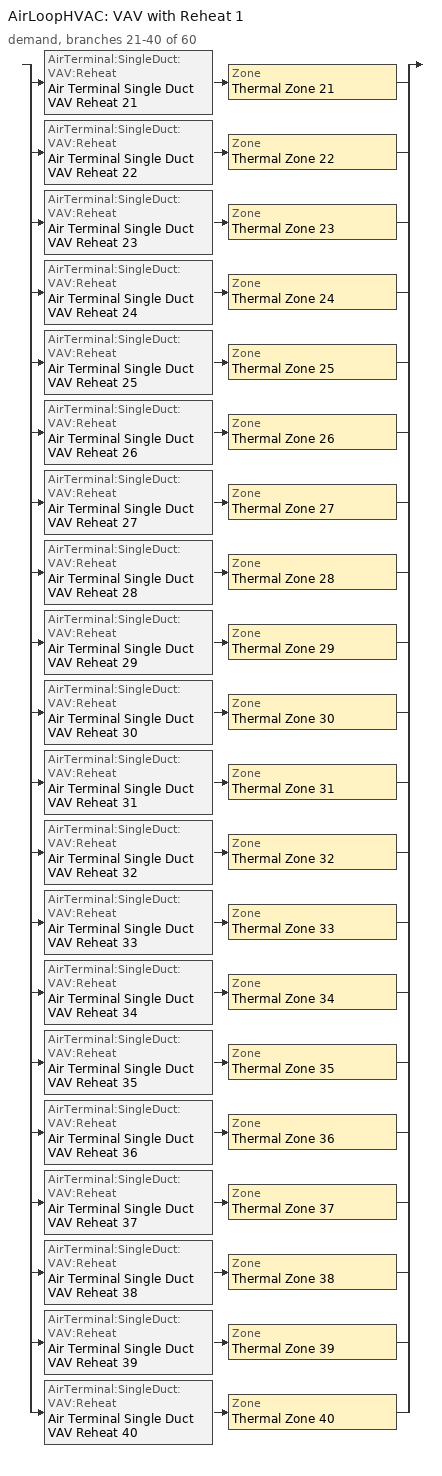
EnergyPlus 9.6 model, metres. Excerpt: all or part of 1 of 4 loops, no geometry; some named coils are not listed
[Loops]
AirLoopHVAC 'VAV with Reheat 1'
 demand, branches 21-40 of 60: split
  | AirTerminal:SingleDuct:VAV:Reheat 'Air Terminal Single Duct VAV Reheat 21' > Zone 'Thermal Zone 21'
  | AirTerminal:SingleDuct:VAV:Reheat 'Air Terminal Single Duct VAV Reheat 22' > Zone 'Thermal Zone 22'
  | AirTerminal:SingleDuct:VAV:Reheat 'Air Terminal Single Duct VAV Reheat 23' > Zone 'Thermal Zone 23'
  | AirTerminal:SingleDuct:VAV:Reheat 'Air Terminal Single Duct VAV Reheat 24' > Zone 'Thermal Zone 24'
  | AirTerminal:SingleDuct:VAV:Reheat 'Air Terminal Single Duct VAV Reheat 25' > Zone 'Thermal Zone 25'
  | AirTerminal:SingleDuct:VAV:Reheat 'Air Terminal Single Duct VAV Reheat 26' > Zone 'Thermal Zone 26'
  | AirTerminal:SingleDuct:VAV:Reheat 'Air Terminal Single Duct VAV Reheat 27' > Zone 'Thermal Zone 27'
  | AirTerminal:SingleDuct:VAV:Reheat 'Air Terminal Single Duct VAV Reheat 28' > Zone 'Thermal Zone 28'
  | AirTerminal:SingleDuct:VAV:Reheat 'Air Terminal Single Duct VAV Reheat 29' > Zone 'Thermal Zone 29'
  | AirTerminal:SingleDuct:VAV:Reheat 'Air Terminal Single Duct VAV Reheat 30' > Zone 'Thermal Zone 30'
  | AirTerminal:SingleDuct:VAV:Reheat 'Air Terminal Single Duct VAV Reheat 31' > Zone 'Thermal Zone 31'
  | AirTerminal:SingleDuct:VAV:Reheat 'Air Terminal Single Duct VAV Reheat 32' > Zone 'Thermal Zone 32'
  | AirTerminal:SingleDuct:VAV:Reheat 'Air Terminal Single Duct VAV Reheat 33' > Zone 'Thermal Zone 33'
  | AirTerminal:SingleDuct:VAV:Reheat 'Air Terminal Single Duct VAV Reheat 34' > Zone 'Thermal Zone 34'
  | AirTerminal:SingleDuct:VAV:Reheat 'Air Terminal Single Duct VAV Reheat 35' > Zone 'Thermal Zone 35'
  | AirTerminal:SingleDuct:VAV:Reheat 'Air Terminal Single Duct VAV Reheat 36' > Zone 'Thermal Zone 36'
  | AirTerminal:SingleDuct:VAV:Reheat 'Air Terminal Single Duct VAV Reheat 37' > Zone 'Thermal Zone 37'
  | AirTerminal:SingleDuct:VAV:Reheat 'Air Terminal Single Duct VAV Reheat 38' > Zone 'Thermal Zone 38'
  | AirTerminal:SingleDuct:VAV:Reheat 'Air Terminal Single Duct VAV Reheat 39' > Zone 'Thermal Zone 39'
  | AirTerminal:SingleDuct:VAV:Reheat 'Air Terminal Single Duct VAV Reheat 40' > Zone 'Thermal Zone 40'
[ZoneControl:Thermostat] Temperature Difference Between Cutout And Setpoint deltaC=0
Name | Zone or ZoneList | Control Type Schedule | Control 1
Thermal Zone 21 Thermostat | Thermal Zone 21 | Thermal Zone 21 Thermostat Schedule | Thermostat Setpoint Dual Setpoint 21
Thermal Zone 22 Thermostat | Thermal Zone 22 | Thermal Zone 22 Thermostat Schedule | Thermostat Setpoint Dual Setpoint 22
Thermal Zone 23 Thermostat | Thermal Zone 23 | Thermal Zone 23 Thermostat Schedule | Thermostat Setpoint Dual Setpoint 23
Thermal Zone 24 Thermostat | Thermal Zone 24 | Thermal Zone 24 Thermostat Schedule | Thermostat Setpoint Dual Setpoint 24
Thermal Zone 25 Thermostat | Thermal Zone 25 | Thermal Zone 25 Thermostat Schedule | Thermostat Setpoint Dual Setpoint 25
Thermal Zone 26 Thermostat | Thermal Zone 26 | Thermal Zone 26 Thermostat Schedule | Thermostat Setpoint Dual Setpoint 26
Thermal Zone 27 Thermostat | Thermal Zone 27 | Thermal Zone 27 Thermostat Schedule | Thermostat Setpoint Dual Setpoint 27
Thermal Zone 28 Thermostat | Thermal Zone 28 | Thermal Zone 28 Thermostat Schedule | Thermostat Setpoint Dual Setpoint 28
Thermal Zone 29 Thermostat | Thermal Zone 29 | Thermal Zone 29 Thermostat Schedule | Thermostat Setpoint Dual Setpoint 29
Thermal Zone 30 Thermostat | Thermal Zone 30 | Thermal Zone 30 Thermostat Schedule | Thermostat Setpoint Dual Setpoint 30
Thermal Zone 31 Thermostat | Thermal Zone 31 | Thermal Zone 31 Thermostat Schedule | Thermostat Setpoint Dual Setpoint 31
Thermal Zone 32 Thermostat | Thermal Zone 32 | Thermal Zone 32 Thermostat Schedule | Thermostat Setpoint Dual Setpoint 32
Thermal Zone 33 Thermostat | Thermal Zone 33 | Thermal Zone 33 Thermostat Schedule | Thermostat Setpoint Dual Setpoint 33
Thermal Zone 34 Thermostat | Thermal Zone 34 | Thermal Zone 34 Thermostat Schedule | Thermostat Setpoint Dual Setpoint 34
Thermal Zone 35 Thermostat | Thermal Zone 35 | Thermal Zone 35 Thermostat Schedule | Thermostat Setpoint Dual Setpoint 35
Thermal Zone 36 Thermostat | Thermal Zone 36 | Thermal Zone 36 Thermostat Schedule | Thermostat Setpoint Dual Setpoint 36
Thermal Zone 37 Thermostat | Thermal Zone 37 | Thermal Zone 37 Thermostat Schedule | Thermostat Setpoint Dual Setpoint 37
Thermal Zone 38 Thermostat | Thermal Zone 38 | Thermal Zone 38 Thermostat Schedule | Thermostat Setpoint Dual Setpoint 38
Thermal Zone 39 Thermostat | Thermal Zone 39 | Thermal Zone 39 Thermostat Schedule | Thermostat Setpoint Dual Setpoint 39
Thermal Zone 40 Thermostat | Thermal Zone 40 | Thermal Zone 40 Thermostat Schedule | Thermostat Setpoint Dual Setpoint 40
[ThermostatSetpoint:DualSetpoint]
Name | Heating Setpoint Temperature Schedule | Cooling Setpoint Temperature Schedule
Thermostat Setpoint Dual Setpoint 21 | HtgSetp 21 | ClgSetp 21
Thermostat Setpoint Dual Setpoint 22 | HtgSetp 22 | ClgSetp 22
Thermostat Setpoint Dual Setpoint 23 | HtgSetp 23 | ClgSetp 23
Thermostat Setpoint Dual Setpoint 24 | HtgSetp 24 | ClgSetp 24
Thermostat Setpoint Dual Setpoint 25 | HtgSetp 25 | ClgSetp 25
Thermostat Setpoint Dual Setpoint 26 | HtgSetp 26 | ClgSetp 26
Thermostat Setpoint Dual Setpoint 27 | HtgSetp 27 | ClgSetp 27
Thermostat Setpoint Dual Setpoint 28 | HtgSetp 28 | ClgSetp 28
Thermostat Setpoint Dual Setpoint 29 | HtgSetp 29 | ClgSetp 29
Thermostat Setpoint Dual Setpoint 30 | HtgSetp 30 | ClgSetp 30
Thermostat Setpoint Dual Setpoint 31 | HtgSetp 31 | ClgSetp 31
Thermostat Setpoint Dual Setpoint 32 | HtgSetp 32 | ClgSetp 32
Thermostat Setpoint Dual Setpoint 33 | HtgSetp 33 | ClgSetp 33
Thermostat Setpoint Dual Setpoint 34 | HtgSetp 34 | ClgSetp 34
Thermostat Setpoint Dual Setpoint 35 | HtgSetp 35 | ClgSetp 35
Thermostat Setpoint Dual Setpoint 36 | HtgSetp 36 | ClgSetp 36
Thermostat Setpoint Dual Setpoint 37 | HtgSetp 37 | ClgSetp 37
Thermostat Setpoint Dual Setpoint 38 | HtgSetp 38 | ClgSetp 38
Thermostat Setpoint Dual Setpoint 39 | HtgSetp 39 | ClgSetp 39
Thermostat Setpoint Dual Setpoint 40 | HtgSetp 40 | ClgSetp 40
[AirTerminal:SingleDuct:VAV:Reheat] Availability Schedule=Always On Discrete; Maximum Air Flow Rate m3/s=Autosize; Zone Minimum Air Flow Input Method=Constant; Constant Minimum Air Flow Fraction=0.3; Fixed Minimum Air Flow Rate m3/s=0; Maximum Hot Water or Steam Flow Rate m3/s=Autosize; Minimum Hot Water or Steam Flow Rate m3/s=0; Convergence Tolerance=0.001; Damper Heating Action=Normal; Maximum Flow per Zone Floor Area During Reheat m3/s-m2=Autocalculate; Maximum Flow Fraction During Reheat=Autocalculate; Maximum Reheat Air Temperature C=35
Name | Reheat Coil
Air Terminal Single Duct VAV Reheat 21 | Coil Heating Water 21
Air Terminal Single Duct VAV Reheat 22 | Coil Heating Water 22
Air Terminal Single Duct VAV Reheat 23 | Coil Heating Water 23
Air Terminal Single Duct VAV Reheat 24 | Coil Heating Water 24
Air Terminal Single Duct VAV Reheat 25 | Coil Heating Water 25
Air Terminal Single Duct VAV Reheat 26 | Coil Heating Water 26
Air Terminal Single Duct VAV Reheat 27 | Coil Heating Water 27
Air Terminal Single Duct VAV Reheat 28 | Coil Heating Water 28
Air Terminal Single Duct VAV Reheat 29 | Coil Heating Water 29
Air Terminal Single Duct VAV Reheat 30 | Coil Heating Water 30
Air Terminal Single Duct VAV Reheat 31 | Coil Heating Water 31
Air Terminal Single Duct VAV Reheat 32 | Coil Heating Water 32
Air Terminal Single Duct VAV Reheat 33 | Coil Heating Water 33
Air Terminal Single Duct VAV Reheat 34 | Coil Heating Water 34
Air Terminal Single Duct VAV Reheat 35 | Coil Heating Water 35
Air Terminal Single Duct VAV Reheat 36 | Coil Heating Water 36
Air Terminal Single Duct VAV Reheat 37 | Coil Heating Water 37
Air Terminal Single Duct VAV Reheat 38 | Coil Heating Water 38
Air Terminal Single Duct VAV Reheat 39 | Coil Heating Water 39
Air Terminal Single Duct VAV Reheat 40 | Coil Heating Water 40
[Zone equipment]
Thermal Zone 21: Air Terminal Single Duct VAV Reheat 21
Thermal Zone 22: Air Terminal Single Duct VAV Reheat 22
Thermal Zone 23: Air Terminal Single Duct VAV Reheat 23
Thermal Zone 24: Air Terminal Single Duct VAV Reheat 24
Thermal Zone 25: Air Terminal Single Duct VAV Reheat 25
Thermal Zone 26: Air Terminal Single Duct VAV Reheat 26
Thermal Zone 27: Air Terminal Single Duct VAV Reheat 27
Thermal Zone 28: Air Terminal Single Duct VAV Reheat 28
Thermal Zone 29: Air Terminal Single Duct VAV Reheat 29
Thermal Zone 30: Air Terminal Single Duct VAV Reheat 30
Thermal Zone 31: Air Terminal Single Duct VAV Reheat 31
Thermal Zone 32: Air Terminal Single Duct VAV Reheat 32
Thermal Zone 33: Air Terminal Single Duct VAV Reheat 33
Thermal Zone 34: Air Terminal Single Duct VAV Reheat 34
Thermal Zone 35: Air Terminal Single Duct VAV Reheat 35
Thermal Zone 36: Air Terminal Single Duct VAV Reheat 36
Thermal Zone 37: Air Terminal Single Duct VAV Reheat 37
Thermal Zone 38: Air Terminal Single Duct VAV Reheat 38
Thermal Zone 39: Air Terminal Single Duct VAV Reheat 39
Thermal Zone 40: Air Terminal Single Duct VAV Reheat 40
[Sizing:Zone] Zone Cooling Design Supply Air Temperature Input Method=SupplyAirTemperature; Zone Cooling Design Supply Air Temperature C=13; Zone Cooling Design Supply Air Temperature Difference deltaC=11.11; Zone Heating Design Supply Air Temperature Input Method=SupplyAirTemperature; Zone Heating Design Supply Air Temperature C=45; Zone Heating Design Supply Air Temperature Difference deltaC=11.11; Zone Cooling Design Supply Air Humidity Ratio kgWater/kgDryAir=0.0085; Zone Heating Design Supply Air Humidity Ratio kgWater/kgDryAir=0.008; Cooling Design Air Flow Method=DesignDay; Cooling Design Air Flow Rate m3/s=0; Cooling Minimum Air Flow per Zone Floor Area m3/s-m2=0.000762; Cooling Minimum Air Flow m3/s=0; Cooling Minimum Air Flow Fraction=0; Heating Design Air Flow Method=DesignDay; Heating Design Air Flow Rate m3/s=0; Heating Maximum Air Flow per Zone Floor Area m3/s-m2=0.002032; Heating Maximum Air Flow m3/s=0.141576; Heating Maximum Air Flow Fraction=0.3; Account for Dedicated Outdoor Air System=No
Name | Design Specification Outdoor Air Object
Thermal Zone 21 | Ventilation 21
Thermal Zone 22 | Ventilation 22
Thermal Zone 23 | Ventilation 23
Thermal Zone 24 | Ventilation 24
Thermal Zone 25 | Ventilation 25
Thermal Zone 26 | Ventilation 26
Thermal Zone 27 | Ventilation 27
Thermal Zone 28 | Ventilation 28
Thermal Zone 29 | Ventilation 29
Thermal Zone 30 | Ventilation 30
Thermal Zone 31 | Ventilation 31
Thermal Zone 32 | Ventilation 32
Thermal Zone 33 | Ventilation 33
Thermal Zone 34 | Ventilation 34
Thermal Zone 35 | Ventilation 35
Thermal Zone 36 | Ventilation 36
Thermal Zone 37 | Ventilation 37
Thermal Zone 38 | Ventilation 38
Thermal Zone 39 | Ventilation 39
Thermal Zone 40 | Ventilation 40
[DesignSpecification:OutdoorAir] Outdoor Air Method=Sum; Outdoor Air Flow per Person m3/s-person=0; Outdoor Air Flow per Zone Floor Area m3/s-m2=0; Outdoor Air Flow per Zone m3/s=0; Outdoor Air Flow Air Changes per Hour 1/hr=1.2
Ventilation 21; Ventilation 22; Ventilation 23; Ventilation 24; Ventilation 25; Ventilation 26; Ventilation 27; Ventilation 28; Ventilation 29; Ventilation 30; Ventilation 31; Ventilation 32; Ventilation 33; Ventilation 34; Ventilation 35; Ventilation 36; Ventilation 37; Ventilation 38; Ventilation 39; Ventilation 40
[Schedule:Day:Interval]
HtgSetp Summer Design Day 21; HtgSetp Summer Design Day 22; HtgSetp Summer Design Day 23; HtgSetp Summer Design Day 24; HtgSetp Summer Design Day 25; HtgSetp Summer Design Day 26; HtgSetp Summer Design Day 27; HtgSetp Summer Design Day 28; HtgSetp Summer Design Day 29; HtgSetp Summer Design Day 30; HtgSetp Summer Design Day 31; HtgSetp Summer Design Day 32; HtgSetp Summer Design Day 33; HtgSetp Summer Design Day 34; HtgSetp Summer Design Day 35; HtgSetp Summer Design Day 36; HtgSetp Summer Design Day 37; HtgSetp Summer Design Day 38; HtgSetp Summer Design Day 39; HtgSetp Summer Design Day 40: No, 24:00, 15.6
HtgSetp Winter Design Day 21; HtgSetp Winter Design Day 22; HtgSetp Winter Design Day 23; HtgSetp Winter Design Day 24; HtgSetp Winter Design Day 25; HtgSetp Winter Design Day 26; HtgSetp Winter Design Day 27; HtgSetp Winter Design Day 28; HtgSetp Winter Design Day 29; HtgSetp Winter Design Day 30; HtgSetp Winter Design Day 31; HtgSetp Winter Design Day 32; HtgSetp Winter Design Day 33; HtgSetp Winter Design Day 34; HtgSetp Winter Design Day 35; HtgSetp Winter Design Day 36; HtgSetp Winter Design Day 37; HtgSetp Winter Design Day 38; HtgSetp Winter Design Day 39; HtgSetp Winter Design Day 40: No, 24:00, 21
ClgSetp Summer Design Day 21; ClgSetp Summer Design Day 22; ClgSetp Summer Design Day 23; ClgSetp Summer Design Day 24; ClgSetp Summer Design Day 25; ClgSetp Summer Design Day 26; ClgSetp Summer Design Day 27; ClgSetp Summer Design Day 28; ClgSetp Summer Design Day 29; ClgSetp Summer Design Day 30; ClgSetp Summer Design Day 31; ClgSetp Summer Design Day 32; ClgSetp Summer Design Day 33; ClgSetp Summer Design Day 34; ClgSetp Summer Design Day 35; ClgSetp Summer Design Day 36; ClgSetp Summer Design Day 37; ClgSetp Summer Design Day 38; ClgSetp Summer Design Day 39; ClgSetp Summer Design Day 40: No, 06:00, 26.7, 22:00, 24, 24:00, 26.7
ClgSetp Winter Design Day 21; ClgSetp Winter Design Day 22; ClgSetp Winter Design Day 23; ClgSetp Winter Design Day 24; ClgSetp Winter Design Day 25; ClgSetp Winter Design Day 26; ClgSetp Winter Design Day 27; ClgSetp Winter Design Day 28; ClgSetp Winter Design Day 29; ClgSetp Winter Design Day 30; ClgSetp Winter Design Day 31; ClgSetp Winter Design Day 32; ClgSetp Winter Design Day 33; ClgSetp Winter Design Day 34; ClgSetp Winter Design Day 35; ClgSetp Winter Design Day 36; ClgSetp Winter Design Day 37; ClgSetp Winter Design Day 38; ClgSetp Winter Design Day 39; ClgSetp Winter Design Day 40: No, 24:00, 26.7
ClgSetp Default Schedule 21; ClgSetp Default Schedule 22; ClgSetp Default Schedule 23; ClgSetp Default Schedule 24; ClgSetp Default Schedule 25; ClgSetp Default Schedule 26; ClgSetp Default Schedule 27; ClgSetp Default Schedule 28; ClgSetp Default Schedule 29; ClgSetp Default Schedule 30; ClgSetp Default Schedule 31; ClgSetp Default Schedule 32; ClgSetp Default Schedule 33; ClgSetp Default Schedule 34; ClgSetp Default Schedule 35; ClgSetp Default Schedule 36; ClgSetp Default Schedule 37; ClgSetp Default Schedule 38; ClgSetp Default Schedule 39; ClgSetp Default Schedule 40: Temperature 37, No, 01:00, 28, 02:00, 28, 03:00, 28, 04:00, 28, 05:00, 28, 06:00, 28, 07:00, 28, 08:00, 28, 09:00, 24, 10:00, 24, 11:00, 24, 12:00, 24, 13:00, 24, 14:00, 24, 15:00, 24, 16:00, 24, 17:00, 24, 18:00, 24, 19:00, 28, 20:00, 28, 21:00, 28, 22:00, 28, 23:00, 28, 24:00, 28
HtgSetp Default Schedule 21; HtgSetp Default Schedule 22; HtgSetp Default Schedule 23; HtgSetp Default Schedule 24; HtgSetp Default Schedule 25; HtgSetp Default Schedule 26; HtgSetp Default Schedule 27; HtgSetp Default Schedule 28; HtgSetp Default Schedule 29; HtgSetp Default Schedule 30; HtgSetp Default Schedule 31; HtgSetp Default Schedule 32; HtgSetp Default Schedule 33; HtgSetp Default Schedule 34; HtgSetp Default Schedule 35; HtgSetp Default Schedule 36; HtgSetp Default Schedule 37; HtgSetp Default Schedule 38; HtgSetp Default Schedule 39; HtgSetp Default Schedule 40: Temperature 36, No, 01:00, 18, 02:00, 18, 03:00, 18, 04:00, 18, 05:00, 18, 06:00, 18, 07:00, 18, 08:00, 18, 09:00, 21, 10:00, 21, 11:00, 21, 12:00, 21, 13:00, 21, 14:00, 21, 15:00, 21, 16:00, 21, 17:00, 21, 18:00, 21, 19:00, 18, 20:00, 18, 21:00, 18, 22:00, 18, 23:00, 18, 24:00, 18
[Schedule:Week:Daily]
HtgSetp 21 Week Rule - Jan1-Dec31: HtgSetp Default Schedule 21, HtgSetp Default Schedule 21, HtgSetp Default Schedule 21, HtgSetp Default Schedule 21, HtgSetp Default Schedule 21, HtgSetp Default Schedule 21, HtgSetp Default Schedule 21, HtgSetp Default Schedule 21, HtgSetp Summer Design Day 21, HtgSetp Winter Design Day 21, HtgSetp Default Schedule 21, HtgSetp Default Schedule 21
ClgSetp 21 Week Rule - Jan1-Dec31: ClgSetp Default Schedule 21, ClgSetp Default Schedule 21, ClgSetp Default Schedule 21, ClgSetp Default Schedule 21, ClgSetp Default Schedule 21, ClgSetp Default Schedule 21, ClgSetp Default Schedule 21, ClgSetp Default Schedule 21, ClgSetp Summer Design Day 21, ClgSetp Winter Design Day 21, ClgSetp Default Schedule 21, ClgSetp Default Schedule 21
HtgSetp 22 Week Rule - Jan1-Dec31: HtgSetp Default Schedule 22, HtgSetp Default Schedule 22, HtgSetp Default Schedule 22, HtgSetp Default Schedule 22, HtgSetp Default Schedule 22, HtgSetp Default Schedule 22, HtgSetp Default Schedule 22, HtgSetp Default Schedule 22, HtgSetp Summer Design Day 22, HtgSetp Winter Design Day 22, HtgSetp Default Schedule 22, HtgSetp Default Schedule 22
ClgSetp 22 Week Rule - Jan1-Dec31: ClgSetp Default Schedule 22, ClgSetp Default Schedule 22, ClgSetp Default Schedule 22, ClgSetp Default Schedule 22, ClgSetp Default Schedule 22, ClgSetp Default Schedule 22, ClgSetp Default Schedule 22, ClgSetp Default Schedule 22, ClgSetp Summer Design Day 22, ClgSetp Winter Design Day 22, ClgSetp Default Schedule 22, ClgSetp Default Schedule 22
HtgSetp 23 Week Rule - Jan1-Dec31: HtgSetp Default Schedule 23, HtgSetp Default Schedule 23, HtgSetp Default Schedule 23, HtgSetp Default Schedule 23, HtgSetp Default Schedule 23, HtgSetp Default Schedule 23, HtgSetp Default Schedule 23, HtgSetp Default Schedule 23, HtgSetp Summer Design Day 23, HtgSetp Winter Design Day 23, HtgSetp Default Schedule 23, HtgSetp Default Schedule 23
ClgSetp 23 Week Rule - Jan1-Dec31: ClgSetp Default Schedule 23, ClgSetp Default Schedule 23, ClgSetp Default Schedule 23, ClgSetp Default Schedule 23, ClgSetp Default Schedule 23, ClgSetp Default Schedule 23, ClgSetp Default Schedule 23, ClgSetp Default Schedule 23, ClgSetp Summer Design Day 23, ClgSetp Winter Design Day 23, ClgSetp Default Schedule 23, ClgSetp Default Schedule 23
HtgSetp 24 Week Rule - Jan1-Dec31: HtgSetp Default Schedule 24, HtgSetp Default Schedule 24, HtgSetp Default Schedule 24, HtgSetp Default Schedule 24, HtgSetp Default Schedule 24, HtgSetp Default Schedule 24, HtgSetp Default Schedule 24, HtgSetp Default Schedule 24, HtgSetp Summer Design Day 24, HtgSetp Winter Design Day 24, HtgSetp Default Schedule 24, HtgSetp Default Schedule 24
ClgSetp 24 Week Rule - Jan1-Dec31: ClgSetp Default Schedule 24, ClgSetp Default Schedule 24, ClgSetp Default Schedule 24, ClgSetp Default Schedule 24, ClgSetp Default Schedule 24, ClgSetp Default Schedule 24, ClgSetp Default Schedule 24, ClgSetp Default Schedule 24, ClgSetp Summer Design Day 24, ClgSetp Winter Design Day 24, ClgSetp Default Schedule 24, ClgSetp Default Schedule 24
HtgSetp 25 Week Rule - Jan1-Dec31: HtgSetp Default Schedule 25, HtgSetp Default Schedule 25, HtgSetp Default Schedule 25, HtgSetp Default Schedule 25, HtgSetp Default Schedule 25, HtgSetp Default Schedule 25, HtgSetp Default Schedule 25, HtgSetp Default Schedule 25, HtgSetp Summer Design Day 25, HtgSetp Winter Design Day 25, HtgSetp Default Schedule 25, HtgSetp Default Schedule 25
ClgSetp 25 Week Rule - Jan1-Dec31: ClgSetp Default Schedule 25, ClgSetp Default Schedule 25, ClgSetp Default Schedule 25, ClgSetp Default Schedule 25, ClgSetp Default Schedule 25, ClgSetp Default Schedule 25, ClgSetp Default Schedule 25, ClgSetp Default Schedule 25, ClgSetp Summer Design Day 25, ClgSetp Winter Design Day 25, ClgSetp Default Schedule 25, ClgSetp Default Schedule 25
HtgSetp 26 Week Rule - Jan1-Dec31: HtgSetp Default Schedule 26, HtgSetp Default Schedule 26, HtgSetp Default Schedule 26, HtgSetp Default Schedule 26, HtgSetp Default Schedule 26, HtgSetp Default Schedule 26, HtgSetp Default Schedule 26, HtgSetp Default Schedule 26, HtgSetp Summer Design Day 26, HtgSetp Winter Design Day 26, HtgSetp Default Schedule 26, HtgSetp Default Schedule 26
ClgSetp 26 Week Rule - Jan1-Dec31: ClgSetp Default Schedule 26, ClgSetp Default Schedule 26, ClgSetp Default Schedule 26, ClgSetp Default Schedule 26, ClgSetp Default Schedule 26, ClgSetp Default Schedule 26, ClgSetp Default Schedule 26, ClgSetp Default Schedule 26, ClgSetp Summer Design Day 26, ClgSetp Winter Design Day 26, ClgSetp Default Schedule 26, ClgSetp Default Schedule 26
HtgSetp 27 Week Rule - Jan1-Dec31: HtgSetp Default Schedule 27, HtgSetp Default Schedule 27, HtgSetp Default Schedule 27, HtgSetp Default Schedule 27, HtgSetp Default Schedule 27, HtgSetp Default Schedule 27, HtgSetp Default Schedule 27, HtgSetp Default Schedule 27, HtgSetp Summer Design Day 27, HtgSetp Winter Design Day 27, HtgSetp Default Schedule 27, HtgSetp Default Schedule 27
ClgSetp 27 Week Rule - Jan1-Dec31: ClgSetp Default Schedule 27, ClgSetp Default Schedule 27, ClgSetp Default Schedule 27, ClgSetp Default Schedule 27, ClgSetp Default Schedule 27, ClgSetp Default Schedule 27, ClgSetp Default Schedule 27, ClgSetp Default Schedule 27, ClgSetp Summer Design Day 27, ClgSetp Winter Design Day 27, ClgSetp Default Schedule 27, ClgSetp Default Schedule 27
HtgSetp 28 Week Rule - Jan1-Dec31: HtgSetp Default Schedule 28, HtgSetp Default Schedule 28, HtgSetp Default Schedule 28, HtgSetp Default Schedule 28, HtgSetp Default Schedule 28, HtgSetp Default Schedule 28, HtgSetp Default Schedule 28, HtgSetp Default Schedule 28, HtgSetp Summer Design Day 28, HtgSetp Winter Design Day 28, HtgSetp Default Schedule 28, HtgSetp Default Schedule 28
ClgSetp 28 Week Rule - Jan1-Dec31: ClgSetp Default Schedule 28, ClgSetp Default Schedule 28, ClgSetp Default Schedule 28, ClgSetp Default Schedule 28, ClgSetp Default Schedule 28, ClgSetp Default Schedule 28, ClgSetp Default Schedule 28, ClgSetp Default Schedule 28, ClgSetp Summer Design Day 28, ClgSetp Winter Design Day 28, ClgSetp Default Schedule 28, ClgSetp Default Schedule 28
HtgSetp 29 Week Rule - Jan1-Dec31: HtgSetp Default Schedule 29, HtgSetp Default Schedule 29, HtgSetp Default Schedule 29, HtgSetp Default Schedule 29, HtgSetp Default Schedule 29, HtgSetp Default Schedule 29, HtgSetp Default Schedule 29, HtgSetp Default Schedule 29, HtgSetp Summer Design Day 29, HtgSetp Winter Design Day 29, HtgSetp Default Schedule 29, HtgSetp Default Schedule 29
ClgSetp 29 Week Rule - Jan1-Dec31: ClgSetp Default Schedule 29, ClgSetp Default Schedule 29, ClgSetp Default Schedule 29, ClgSetp Default Schedule 29, ClgSetp Default Schedule 29, ClgSetp Default Schedule 29, ClgSetp Default Schedule 29, ClgSetp Default Schedule 29, ClgSetp Summer Design Day 29, ClgSetp Winter Design Day 29, ClgSetp Default Schedule 29, ClgSetp Default Schedule 29
HtgSetp 30 Week Rule - Jan1-Dec31: HtgSetp Default Schedule 30, HtgSetp Default Schedule 30, HtgSetp Default Schedule 30, HtgSetp Default Schedule 30, HtgSetp Default Schedule 30, HtgSetp Default Schedule 30, HtgSetp Default Schedule 30, HtgSetp Default Schedule 30, HtgSetp Summer Design Day 30, HtgSetp Winter Design Day 30, HtgSetp Default Schedule 30, HtgSetp Default Schedule 30
ClgSetp 30 Week Rule - Jan1-Dec31: ClgSetp Default Schedule 30, ClgSetp Default Schedule 30, ClgSetp Default Schedule 30, ClgSetp Default Schedule 30, ClgSetp Default Schedule 30, ClgSetp Default Schedule 30, ClgSetp Default Schedule 30, ClgSetp Default Schedule 30, ClgSetp Summer Design Day 30, ClgSetp Winter Design Day 30, ClgSetp Default Schedule 30, ClgSetp Default Schedule 30
HtgSetp 31 Week Rule - Jan1-Dec31: HtgSetp Default Schedule 31, HtgSetp Default Schedule 31, HtgSetp Default Schedule 31, HtgSetp Default Schedule 31, HtgSetp Default Schedule 31, HtgSetp Default Schedule 31, HtgSetp Default Schedule 31, HtgSetp Default Schedule 31, HtgSetp Summer Design Day 31, HtgSetp Winter Design Day 31, HtgSetp Default Schedule 31, HtgSetp Default Schedule 31
ClgSetp 31 Week Rule - Jan1-Dec31: ClgSetp Default Schedule 31, ClgSetp Default Schedule 31, ClgSetp Default Schedule 31, ClgSetp Default Schedule 31, ClgSetp Default Schedule 31, ClgSetp Default Schedule 31, ClgSetp Default Schedule 31, ClgSetp Default Schedule 31, ClgSetp Summer Design Day 31, ClgSetp Winter Design Day 31, ClgSetp Default Schedule 31, ClgSetp Default Schedule 31
HtgSetp 32 Week Rule - Jan1-Dec31: HtgSetp Default Schedule 32, HtgSetp Default Schedule 32, HtgSetp Default Schedule 32, HtgSetp Default Schedule 32, HtgSetp Default Schedule 32, HtgSetp Default Schedule 32, HtgSetp Default Schedule 32, HtgSetp Default Schedule 32, HtgSetp Summer Design Day 32, HtgSetp Winter Design Day 32, HtgSetp Default Schedule 32, HtgSetp Default Schedule 32
ClgSetp 32 Week Rule - Jan1-Dec31: ClgSetp Default Schedule 32, ClgSetp Default Schedule 32, ClgSetp Default Schedule 32, ClgSetp Default Schedule 32, ClgSetp Default Schedule 32, ClgSetp Default Schedule 32, ClgSetp Default Schedule 32, ClgSetp Default Schedule 32, ClgSetp Summer Design Day 32, ClgSetp Winter Design Day 32, ClgSetp Default Schedule 32, ClgSetp Default Schedule 32
HtgSetp 33 Week Rule - Jan1-Dec31: HtgSetp Default Schedule 33, HtgSetp Default Schedule 33, HtgSetp Default Schedule 33, HtgSetp Default Schedule 33, HtgSetp Default Schedule 33, HtgSetp Default Schedule 33, HtgSetp Default Schedule 33, HtgSetp Default Schedule 33, HtgSetp Summer Design Day 33, HtgSetp Winter Design Day 33, HtgSetp Default Schedule 33, HtgSetp Default Schedule 33
ClgSetp 33 Week Rule - Jan1-Dec31: ClgSetp Default Schedule 33, ClgSetp Default Schedule 33, ClgSetp Default Schedule 33, ClgSetp Default Schedule 33, ClgSetp Default Schedule 33, ClgSetp Default Schedule 33, ClgSetp Default Schedule 33, ClgSetp Default Schedule 33, ClgSetp Summer Design Day 33, ClgSetp Winter Design Day 33, ClgSetp Default Schedule 33, ClgSetp Default Schedule 33
HtgSetp 34 Week Rule - Jan1-Dec31: HtgSetp Default Schedule 34, HtgSetp Default Schedule 34, HtgSetp Default Schedule 34, HtgSetp Default Schedule 34, HtgSetp Default Schedule 34, HtgSetp Default Schedule 34, HtgSetp Default Schedule 34, HtgSetp Default Schedule 34, HtgSetp Summer Design Day 34, HtgSetp Winter Design Day 34, HtgSetp Default Schedule 34, HtgSetp Default Schedule 34
ClgSetp 34 Week Rule - Jan1-Dec31: ClgSetp Default Schedule 34, ClgSetp Default Schedule 34, ClgSetp Default Schedule 34, ClgSetp Default Schedule 34, ClgSetp Default Schedule 34, ClgSetp Default Schedule 34, ClgSetp Default Schedule 34, ClgSetp Default Schedule 34, ClgSetp Summer Design Day 34, ClgSetp Winter Design Day 34, ClgSetp Default Schedule 34, ClgSetp Default Schedule 34
HtgSetp 35 Week Rule - Jan1-Dec31: HtgSetp Default Schedule 35, HtgSetp Default Schedule 35, HtgSetp Default Schedule 35, HtgSetp Default Schedule 35, HtgSetp Default Schedule 35, HtgSetp Default Schedule 35, HtgSetp Default Schedule 35, HtgSetp Default Schedule 35, HtgSetp Summer Design Day 35, HtgSetp Winter Design Day 35, HtgSetp Default Schedule 35, HtgSetp Default Schedule 35
ClgSetp 35 Week Rule - Jan1-Dec31: ClgSetp Default Schedule 35, ClgSetp Default Schedule 35, ClgSetp Default Schedule 35, ClgSetp Default Schedule 35, ClgSetp Default Schedule 35, ClgSetp Default Schedule 35, ClgSetp Default Schedule 35, ClgSetp Default Schedule 35, ClgSetp Summer Design Day 35, ClgSetp Winter Design Day 35, ClgSetp Default Schedule 35, ClgSetp Default Schedule 35
HtgSetp 36 Week Rule - Jan1-Dec31: HtgSetp Default Schedule 36, HtgSetp Default Schedule 36, HtgSetp Default Schedule 36, HtgSetp Default Schedule 36, HtgSetp Default Schedule 36, HtgSetp Default Schedule 36, HtgSetp Default Schedule 36, HtgSetp Default Schedule 36, HtgSetp Summer Design Day 36, HtgSetp Winter Design Day 36, HtgSetp Default Schedule 36, HtgSetp Default Schedule 36
ClgSetp 36 Week Rule - Jan1-Dec31: ClgSetp Default Schedule 36, ClgSetp Default Schedule 36, ClgSetp Default Schedule 36, ClgSetp Default Schedule 36, ClgSetp Default Schedule 36, ClgSetp Default Schedule 36, ClgSetp Default Schedule 36, ClgSetp Default Schedule 36, ClgSetp Summer Design Day 36, ClgSetp Winter Design Day 36, ClgSetp Default Schedule 36, ClgSetp Default Schedule 36
HtgSetp 37 Week Rule - Jan1-Dec31: HtgSetp Default Schedule 37, HtgSetp Default Schedule 37, HtgSetp Default Schedule 37, HtgSetp Default Schedule 37, HtgSetp Default Schedule 37, HtgSetp Default Schedule 37, HtgSetp Default Schedule 37, HtgSetp Default Schedule 37, HtgSetp Summer Design Day 37, HtgSetp Winter Design Day 37, HtgSetp Default Schedule 37, HtgSetp Default Schedule 37
ClgSetp 37 Week Rule - Jan1-Dec31: ClgSetp Default Schedule 37, ClgSetp Default Schedule 37, ClgSetp Default Schedule 37, ClgSetp Default Schedule 37, ClgSetp Default Schedule 37, ClgSetp Default Schedule 37, ClgSetp Default Schedule 37, ClgSetp Default Schedule 37, ClgSetp Summer Design Day 37, ClgSetp Winter Design Day 37, ClgSetp Default Schedule 37, ClgSetp Default Schedule 37
HtgSetp 38 Week Rule - Jan1-Dec31: HtgSetp Default Schedule 38, HtgSetp Default Schedule 38, HtgSetp Default Schedule 38, HtgSetp Default Schedule 38, HtgSetp Default Schedule 38, HtgSetp Default Schedule 38, HtgSetp Default Schedule 38, HtgSetp Default Schedule 38, HtgSetp Summer Design Day 38, HtgSetp Winter Design Day 38, HtgSetp Default Schedule 38, HtgSetp Default Schedule 38
ClgSetp 38 Week Rule - Jan1-Dec31: ClgSetp Default Schedule 38, ClgSetp Default Schedule 38, ClgSetp Default Schedule 38, ClgSetp Default Schedule 38, ClgSetp Default Schedule 38, ClgSetp Default Schedule 38, ClgSetp Default Schedule 38, ClgSetp Default Schedule 38, ClgSetp Summer Design Day 38, ClgSetp Winter Design Day 38, ClgSetp Default Schedule 38, ClgSetp Default Schedule 38
HtgSetp 39 Week Rule - Jan1-Dec31: HtgSetp Default Schedule 39, HtgSetp Default Schedule 39, HtgSetp Default Schedule 39, HtgSetp Default Schedule 39, HtgSetp Default Schedule 39, HtgSetp Default Schedule 39, HtgSetp Default Schedule 39, HtgSetp Default Schedule 39, HtgSetp Summer Design Day 39, HtgSetp Winter Design Day 39, HtgSetp Default Schedule 39, HtgSetp Default Schedule 39
ClgSetp 39 Week Rule - Jan1-Dec31: ClgSetp Default Schedule 39, ClgSetp Default Schedule 39, ClgSetp Default Schedule 39, ClgSetp Default Schedule 39, ClgSetp Default Schedule 39, ClgSetp Default Schedule 39, ClgSetp Default Schedule 39, ClgSetp Default Schedule 39, ClgSetp Summer Design Day 39, ClgSetp Winter Design Day 39, ClgSetp Default Schedule 39, ClgSetp Default Schedule 39
HtgSetp 40 Week Rule - Jan1-Dec31: HtgSetp Default Schedule 40, HtgSetp Default Schedule 40, HtgSetp Default Schedule 40, HtgSetp Default Schedule 40, HtgSetp Default Schedule 40, HtgSetp Default Schedule 40, HtgSetp Default Schedule 40, HtgSetp Default Schedule 40, HtgSetp Summer Design Day 40, HtgSetp Winter Design Day 40, HtgSetp Default Schedule 40, HtgSetp Default Schedule 40
ClgSetp 40 Week Rule - Jan1-Dec31: ClgSetp Default Schedule 40, ClgSetp Default Schedule 40, ClgSetp Default Schedule 40, ClgSetp Default Schedule 40, ClgSetp Default Schedule 40, ClgSetp Default Schedule 40, ClgSetp Default Schedule 40, ClgSetp Default Schedule 40, ClgSetp Summer Design Day 40, ClgSetp Winter Design Day 40, ClgSetp Default Schedule 40, ClgSetp Default Schedule 40
[Schedule:Year]
HtgSetp 21: HtgSetp 21 Week Rule - Jan1-Dec31, 1, 1, 12, 31
ClgSetp 21: ClgSetp 21 Week Rule - Jan1-Dec31, 1, 1, 12, 31
HtgSetp 22: HtgSetp 22 Week Rule - Jan1-Dec31, 1, 1, 12, 31
ClgSetp 22: ClgSetp 22 Week Rule - Jan1-Dec31, 1, 1, 12, 31
HtgSetp 23: HtgSetp 23 Week Rule - Jan1-Dec31, 1, 1, 12, 31
ClgSetp 23: ClgSetp 23 Week Rule - Jan1-Dec31, 1, 1, 12, 31
HtgSetp 24: HtgSetp 24 Week Rule - Jan1-Dec31, 1, 1, 12, 31
ClgSetp 24: ClgSetp 24 Week Rule - Jan1-Dec31, 1, 1, 12, 31
HtgSetp 25: HtgSetp 25 Week Rule - Jan1-Dec31, 1, 1, 12, 31
ClgSetp 25: ClgSetp 25 Week Rule - Jan1-Dec31, 1, 1, 12, 31
HtgSetp 26: HtgSetp 26 Week Rule - Jan1-Dec31, 1, 1, 12, 31
ClgSetp 26: ClgSetp 26 Week Rule - Jan1-Dec31, 1, 1, 12, 31
HtgSetp 27: HtgSetp 27 Week Rule - Jan1-Dec31, 1, 1, 12, 31
ClgSetp 27: ClgSetp 27 Week Rule - Jan1-Dec31, 1, 1, 12, 31
HtgSetp 28: HtgSetp 28 Week Rule - Jan1-Dec31, 1, 1, 12, 31
ClgSetp 28: ClgSetp 28 Week Rule - Jan1-Dec31, 1, 1, 12, 31
HtgSetp 29: HtgSetp 29 Week Rule - Jan1-Dec31, 1, 1, 12, 31
ClgSetp 29: ClgSetp 29 Week Rule - Jan1-Dec31, 1, 1, 12, 31
HtgSetp 30: HtgSetp 30 Week Rule - Jan1-Dec31, 1, 1, 12, 31
ClgSetp 30: ClgSetp 30 Week Rule - Jan1-Dec31, 1, 1, 12, 31
HtgSetp 31: HtgSetp 31 Week Rule - Jan1-Dec31, 1, 1, 12, 31
ClgSetp 31: ClgSetp 31 Week Rule - Jan1-Dec31, 1, 1, 12, 31
HtgSetp 32: HtgSetp 32 Week Rule - Jan1-Dec31, 1, 1, 12, 31
ClgSetp 32: ClgSetp 32 Week Rule - Jan1-Dec31, 1, 1, 12, 31
HtgSetp 33: HtgSetp 33 Week Rule - Jan1-Dec31, 1, 1, 12, 31
ClgSetp 33: ClgSetp 33 Week Rule - Jan1-Dec31, 1, 1, 12, 31
HtgSetp 34: HtgSetp 34 Week Rule - Jan1-Dec31, 1, 1, 12, 31
ClgSetp 34: ClgSetp 34 Week Rule - Jan1-Dec31, 1, 1, 12, 31
HtgSetp 35: HtgSetp 35 Week Rule - Jan1-Dec31, 1, 1, 12, 31
ClgSetp 35: ClgSetp 35 Week Rule - Jan1-Dec31, 1, 1, 12, 31
HtgSetp 36: HtgSetp 36 Week Rule - Jan1-Dec31, 1, 1, 12, 31
ClgSetp 36: ClgSetp 36 Week Rule - Jan1-Dec31, 1, 1, 12, 31
HtgSetp 37: HtgSetp 37 Week Rule - Jan1-Dec31, 1, 1, 12, 31
ClgSetp 37: ClgSetp 37 Week Rule - Jan1-Dec31, 1, 1, 12, 31
HtgSetp 38: HtgSetp 38 Week Rule - Jan1-Dec31, 1, 1, 12, 31
ClgSetp 38: ClgSetp 38 Week Rule - Jan1-Dec31, 1, 1, 12, 31
HtgSetp 39: HtgSetp 39 Week Rule - Jan1-Dec31, 1, 1, 12, 31
ClgSetp 39: ClgSetp 39 Week Rule - Jan1-Dec31, 1, 1, 12, 31
HtgSetp 40: HtgSetp 40 Week Rule - Jan1-Dec31, 1, 1, 12, 31
ClgSetp 40: ClgSetp 40 Week Rule - Jan1-Dec31, 1, 1, 12, 31
[Schedule:Compact]
Thermal Zone 21 Thermostat Schedule; Thermal Zone 22 Thermostat Schedule; Thermal Zone 23 Thermostat Schedule; Thermal Zone 24 Thermostat Schedule; Thermal Zone 25 Thermostat Schedule; Thermal Zone 26 Thermostat Schedule; Thermal Zone 27 Thermostat Schedule; Thermal Zone 28 Thermostat Schedule; Thermal Zone 29 Thermostat Schedule; Thermal Zone 30 Thermostat Schedule; Thermal Zone 31 Thermostat Schedule; Thermal Zone 32 Thermostat Schedule; Thermal Zone 33 Thermostat Schedule; Thermal Zone 34 Thermostat Schedule; Thermal Zone 35 Thermostat Schedule; Thermal Zone 36 Thermostat Schedule; Thermal Zone 37 Thermostat Schedule; Thermal Zone 38 Thermostat Schedule; Thermal Zone 39 Thermostat Schedule; Thermal Zone 40 Thermostat Schedule: Through: 12/31, For: AllDays, Until: 24:00, 4
[Schedule:Constant]
Always On Discrete: Hourly Value=1
